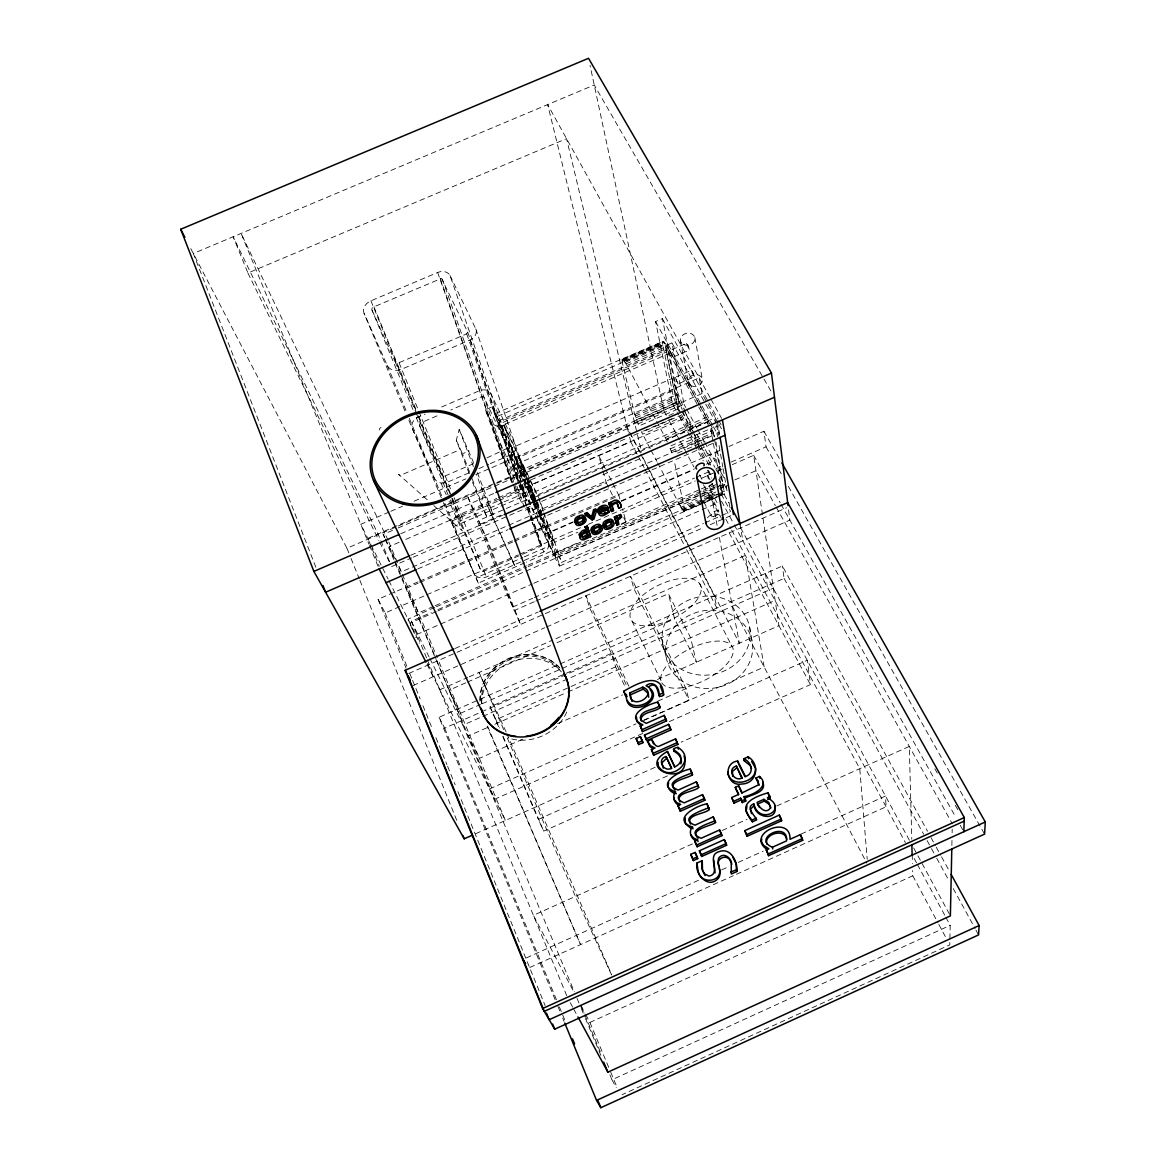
<?xml version="1.0" encoding="UTF-8"?>
<svg xmlns="http://www.w3.org/2000/svg" width="1166" height="1166" viewBox="0 0 1166 1166"><rect width="100%" height="100%" fill="white"/><g stroke="black" fill="none" stroke-linecap="round" stroke-linejoin="round"><path stroke-width="0.75" stroke-dasharray="5 3.75" d="M945.874 917.351L950.188 925.352L949.78 944.868L622.119 1094.699M951.864 845.452L951.981 840.03M952.126 832.815L952.199 829.201M678.612 411.292L673.336 396.28L662.886 345.049L663.075 341.303L667.156 346.142L699.367 404.733M669.765 350.558L672.709 357.262L689.427 350.062L688.348 346.2L686.482 343.358L669.765 350.558L672.709 357.262M559.593 566.035L724.509 493.947L715.997 442.016L543.341 517.15L559.01 563.528L724.698 491.119M675.26 377.347L678.014 383.92L694.382 376.851L693.333 373.12L691.496 370.278L675.114 377.347L678.014 383.92M686.482 343.358L689.427 350.062M691.496 370.278L694.382 376.851M477.36 472.609L493.218 514.352L486.936 517.077L480.96 503.945L483.671 493.495L476.588 474.941M677.694 409.164L638.881 425.984L634.362 413.143L622.323 362.524L622.28 358.88L626.098 363.821L655.788 419.702M469.271 473.76L456.285 440.223L459.215 429.394L473.556 462.596M498.713 422.311L500.753 426.071L669.313 353.4L668.716 352.351A9.299 1.326 66.9 0 0 666.456 351.141L666.602 351.928L499.15 424.103L498.713 422.311L666.675 349.931M450.178 499.864L480.902 570.524A2.419 2.055 -22.2 0 0 483.526 571.325L541.388 546.023L532.06 522.324M502.444 502.531L460.891 520.59A2.376 1.997 -22 0 0 459.725 522.98L459.87 523.417M381.078 427.514L380.612 427.747A2.288 1.851 -22.9 0 0 379.431 429.992M372.056 310.214L395.361 362.145A2.871 2.288 -21.3 0 0 398.437 362.976L466.706 333.84L467.653 332.004L441.52 278.397L373.339 307.066A2.813 2.201 -21.2 0 0 371.881 309.733L413.464 410.767M609.905 1074.804L611.975 1079.774L950.188 925.352M585.755 1014.566L589.909 1022.422L912.789 875.783L912.657 870.55M526.434 957.869L700.183 879.543M721.696 869.851L728.313 866.863M738.238 862.388L763.06 851.209M801.1 834.054L885.49 796.014L886.087 806.77L734.974 874.937M529.845 967.488L733.312 875.695M692.371 843.893L533.401 915.325L573.002 990.371M722.177 830.498L747.012 819.334M776.818 805.939L909.291 746.415L911.797 839.287M667.418 775.9L543.735 831.11L538.313 819.392L655.481 767.141M643.253 720.428L688.96 700.125L686.06 688.61L630.485 576.237L633.91 588.611L688.96 700.125M489.56 788.93L636.009 723.897M644.332 720.209L764.153 666.996L745.307 555.41L554.36 639.376M642.743 733.429L494.719 799.22L436.667 660.35M669.342 721.594L807.397 660.233L810.443 684.588L681.119 742.188M475.728 833.69L651.284 755.481M522.645 739.186L479.372 758.337L468.28 735.979L488.19 727.19M557.596 723.707L622.484 694.965M657.435 679.486L778.917 625.705L753.673 455.308L732.292 464.636M657.988 701.072L686.06 688.61M465.744 682.853L449.129 690.17L460.512 713.271L480.436 704.497M467.406 682.125L550.454 645.6M557.1 642.67L668.395 593.713L690.607 637.758L696.364 662.259L674.589 618.898L668.395 593.713M555.118 999.583L439.057 717.279L782.371 565.991L927.538 831.256M482.083 703.768L674.589 618.898M498.582 726.739L490.055 706.888L611.348 653.383L615.604 666.85L625.661 687.998M439.057 717.279L444.669 728.138L784.077 578.394L782.371 565.991M429.875 658.571L462.917 725.179L481.223 717.105M482.884 716.361L773.35 588.16M490.055 706.888L495.944 719.699L615.604 666.85M494.821 724.261L566.166 692.735M567.813 692.006L775.171 600.403M534.217 601.758L514.293 610.488L478.599 520.546L715.356 417.734L716.274 423.025M535.879 601.029L703.55 527.586M710.181 524.685L731.767 515.226M455.046 648.471L538.196 612.004M408.8 673.467L455.76 652.873M457.101 652.29L543.618 614.336M545.28 613.607L786.584 507.764M413.158 685.535L544.77 627.745M546.431 627.016L789.863 520.123L788.508 509.28M439.786 689.762L467.639 677.519M469.271 676.79L552.699 640.105M417.967 581.907L378.061 599.295L385.13 612.966L425.051 595.549M426.712 594.82L518.2 554.929M519.861 554.2L581.411 527.367M588.058 524.467L694.528 478.045M696.189 477.317L709.496 471.516M716.143 468.615L722.803 465.7M731.111 462.086L766.047 446.84L763.919 431.26L728.983 446.476M543.72 513.04L552.83 540.179L549.944 541.884L553.34 540.397L544.158 513.069M708.316 478.964L707.631 475.393L710.925 473.95M717.498 471.093L722.439 468.936M547.903 532.775L554.725 542.307L577.87 532.206M622.498 512.734L695.242 481.004M701.859 478.118L715.079 472.347M524.715 562.828L478.264 583.102L476.092 577.899L522.762 557.523M524.365 556.823L550.06 545.615L551.882 550.964L526.318 562.129M444.785 503.231L474.023 573.235A9.765 8.351 -22.2 0 0 486.397 576.981L543.691 551.97A8.468 7.244 -19.2 0 0 548.355 542.001M520.925 484.196L553.617 553.398L578.511 542.525M621.653 523.694L699.629 489.647M701.291 488.933L712.907 483.861M433.475 606.422L418.521 612.952L406.54 588.276L418.157 583.204M435.137 605.708L526.464 565.831M528.125 565.102L581.266 541.899M621.114 524.496L626.098 522.324L622.542 509.032M434.729 607.457L408.042 619.117L412.079 628.868M436.405 606.728L526.493 567.39M528.154 566.661L701.655 490.901M703.331 490.172L718.343 483.613M553.617 553.398L555.89 557.581L555.555 556.182L701.043 492.65M702.704 491.921L720.982 484.677A9.139 1.297 66.4 0 1 720.107 485.143M537.22 519.905L555.235 558.062L719.16 486.266M426.596 657.988L411.336 621.216L431.289 612.5M437.935 609.599L524.35 571.85M526.012 571.121L718.62 486.994M720.238 486.295L725.106 484.167M734.842 479.911L755.947 470.685L775.346 505.548M436.273 611.625L410.024 623.096L416.073 637.7M437.92 610.911L501.89 582.956L467.187 495.302L486.878 538.838L520.59 624.437L501.89 582.956M657.624 462.873L680.07 505.694L698.288 497.736M699.935 497.007L714.845 490.492M719.714 485.041L721.433 488.219L728.08 485.318M680.07 505.694L680.944 507.239L697.53 499.995M704.162 497.11L715.764 492.037M680.944 507.239L681.775 508.58L714.947 494.078M681.775 508.58L682.518 509.688L699.119 502.429M700.781 501.701L722.366 492.271L724.509 493.947M682.518 509.688L683.159 510.548L699.789 503.275M700.737 502.765L716.813 495.739M718.081 495.288L724.844 492.227M683.159 510.548L683.713 511.131L717.003 496.57M718.445 495.885L724.873 493.072M683.713 511.131L699.148 504.878M700.708 504.164L724.756 493.655M388.905 580.726L415.883 634.858L532.162 584.006M533.824 583.277L718.212 502.648M512.734 607.02L532.629 598.304M534.29 597.575L703.433 523.519M705.095 522.791L720.02 516.261M721.681 515.532L729.974 511.903M504.091 501.817L518.287 495.973L523.942 507.21M478.264 583.102L453.326 526.755L499.369 506.773M501.016 506.059L525.633 495.375M526.041 477.9L533.022 492.591L706.305 417.37L709.453 423.637M656.633 421.29L665.261 437.6L707.339 419.323M665.261 437.6L666.296 439.713L708.403 421.422M527.659 482.709L534.582 497.284L707.121 422.354L707.762 423.564A9.517 1.399 66.6 0 1 708.287 424.613M480.246 524.19L503.625 514.031M410.709 555.278L502.488 515.401M391.63 566.574L411.598 557.902M413.26 557.173L571.311 488.496M602.924 474.766L642.86 457.407M525.356 510.227L531.987 507.356M670.304 448.837L712.411 430.545L711.464 428.243L669.357 446.534L671.98 453.253L714.044 434.962L712.411 430.545M527.338 483.045L536.068 508.565L533.139 510.052L536.462 508.609L527.717 482.986M671.179 451.096L713.271 432.79M555.555 556.182L539.902 509.921L712.12 435.035L711.916 434.131A9.517 1.399 66.6 0 0 709.817 427.995M717.498 436.638L716.886 433.082L721.127 431.231M602.982 470.933L606.247 482.797L401.352 571.894L397.533 563.994M677.533 453.18L685.608 449.653M687.226 448.954L705.007 441.229M417.792 568.891L507.953 529.67M535.383 499.966L543.983 525.283L541.039 526.77L544.376 525.312L535.748 499.908M535.019 530.807L541.694 527.906L538.779 519.395M419.629 581.178L512.778 540.63M514.439 539.902L720.675 450.091M419.818 582.49L512.763 542.001M514.425 541.286L618.986 495.739L606.058 470.102M544.566 534.232L572.9 521.887M621.201 500.841L694.499 468.892M552.83 540.179L547.685 533.095L544.609 534.305M535.777 503.333L540.397 516.946L551.212 531.856L572.914 522.412M621.303 501.322L693.056 470.058M706.392 464.228L716.405 459.87L700.926 448.735M473.585 463.66L444.654 476.136A2.623 2.172 -21.7 0 1 441.812 475.32L419.527 425.386A2.58 2.099 -21.6 0 1 420.824 422.864L439.378 414.848M486.922 457.903L507.939 447.977L483.701 396.746L481.995 396.542L450.848 409.922M520.896 475.757L511.364 447.977L672.112 378.513L685.477 412.268M469.009 472.857L447.686 482.068A10.611 8.789 -21.7 0 1 434.35 478.235L412.4 428.753A10.436 8.483 -21.6 0 1 418.521 416.903L425.109 414.076M478.847 468.601L488.685 464.345M490.332 463.631L510.008 455.119A9.197 7.623 -19 0 0 515.168 444.567L490.944 393.773A9.037 7.346 -19.2 0 0 479.517 390.697L438.299 408.406M513.623 454.04L506.685 457.043L516.319 484.488M389.123 512.02L360.79 524.277L370.234 543.239M390.785 511.306L402.459 506.263M414.119 501.205L465.802 478.862M475.801 474.533L699.177 377.915L702.019 393.583L707.135 402.838M518.622 457.509L527.134 474.489L518.622 457.509L525.021 476.224M673.336 396.28L512.792 465.759A18 0.889 66.5 0 0 517.864 478.424M634.712 414.528L673.671 397.679M635.193 416.116L674.108 399.268M515.518 469.067L500.68 426.479L504.12 424.992L518.724 467.435L515.416 468.878L518.404 467.581L531.973 499.806M522.689 466.05L527.673 479.517M635.761 417.865L674.648 401.031M672.505 403.8L678.904 401.031L662.375 318.624L655.569 321.554L672.505 403.8L678.495 414.877M636.432 419.76L675.289 402.94M666.602 351.928L676.863 402.693L515.94 472.376L519.001 479.955M702.019 393.583L367.8 538.357L371.182 546.562M637.19 421.771L676.018 404.952M190.787 248.635L346.958 548.268L396.717 526.711M398.378 525.983L495.186 484.05M496.847 483.336L663.95 410.957L590.04 65.413M638.006 423.856L676.834 407.036M384.634 537.759L383.235 534.422L396.542 528.664M398.204 527.936L627.512 428.592L640.047 452.729M677.577 407.153L684.048 404.34L671.951 342.891L665.159 345.806L677.577 407.153L681.017 413.507M518.433 483.263L516.655 478.177L523.636 475.145L538.196 517.689M668.905 415.504L676.994 411.992M400.725 533.766L494.253 493.233M530.865 479.882L595.447 451.883M597.109 451.155L605.387 447.569M607.049 446.855L618.636 441.827M620.297 441.112L625.268 438.955M633.546 435.37L641.825 431.77M643.472 431.056L673.292 418.128M681.483 417.37L680.521 415.431L641.694 432.265L642.641 434.204L681.483 417.37L689.208 431.712M453.166 526.114A9.62 8.089 -22 0 1 458.69 514.906L496.701 498.436M498.348 497.707L514.862 490.551A8.337 7.011 -19.4 0 1 525.472 493.582L450.047 275.57A9.867 7.696 -19 0 0 437.658 272.48L370.934 300.813A11.398 8.891 -21.2 0 0 364.084 313.363L406.089 413.697M682.416 419.162L522.412 488.569A18 0.889 66.5 0 1 520.648 484.75M399.136 542.277L389.138 546.621L435.967 658.673M405.768 539.406L630.762 441.812L628.722 433.548M497.343 501.307L451.067 521.377L476.092 577.899M498.99 500.593L523.723 489.866M511.655 482.403L485.362 409.762L492.241 406.803L525.254 476.267M495.011 413.682L663.075 341.303M621.901 359.507L663.498 341.405M623.14 359.419L664.037 341.813M621.915 360.25L662.58 342.746M623.737 360.119L664.678 342.483M622.061 361.271L662.667 343.781M624.437 361.11L665.436 343.445M662.886 345.049L495.812 417.02A18.743 0.962 66.6 0 1 498.873 420.737L668.103 347.818M625.238 362.349L666.252 344.67M626.098 363.821L667.156 346.142M500.884 426.96L503.989 425.619L527.426 474.853M456.402 451.213L401.075 475.058A2.332 1.909 -23.2 0 1 398.583 474.329L428.403 500.812M469.563 472.099L462.479 453.763L469.111 450.907M450.047 275.57L475.743 328.797A10.071 8.016 -18.9 0 1 469.971 340.006L401.658 369.214A11.616 9.241 -21.3 0 1 387.185 365.322L364.084 313.363M389.531 561.531L378.352 534.669L233.142 236.756L247.935 273.033L566.559 138.652L641.591 452.102M684.15 511.437L684.471 508.697L674.094 460.264M485.362 409.762L491.979 423.783L502.881 429.175L526.274 496.731L515.897 491.454L514.483 488.437M707.82 463.091L710.473 465.045M433.839 505.621L462.304 530.894L449.129 501.263M722.366 492.271L719.816 488.321M770.843 390.945L594.237 85.001L193.323 253.488L316.35 568.527M763.919 431.26L780.054 459.739M766.047 446.84L781.22 473.717M788.347 486.368L984.585 834.113M934.87 768.788L937.537 773.539M955.304 805.269L957.971 810.035M753.673 455.308L780.156 502.735M781.031 504.31L955.843 817.395M960.274 825.353L963.83 831.708M776.221 507.137L952.316 823.779M710.065 397.577L547.656 104.561L627.031 426.945L642.116 455.993M710.954 399.166L721.565 418.317M662.375 318.624L717.804 418.856M718.679 420.445L721.317 425.226M707.981 404.383L718.212 422.908M719.058 424.453L721.608 429.073M671.951 342.891L716.07 422.908M655.569 321.554L701.116 404.398M701.99 405.987L712.499 425.109M713.373 426.698L716.886 433.082M697.895 401.614L666.85 345.078L679.195 406.438L680.915 409.63M698.769 403.188L709.117 422.034M709.977 423.608L712.557 428.316L723.095 487.49L718.781 479.547M700.227 406.307L706.305 417.37M665.159 345.806L708.228 424.366M931.036 837.654L935.409 845.642M936.283 847.245L940.656 855.232M941.53 856.821L948.526 869.617M784.077 578.394L923.632 834.2M927.116 840.599L930.599 846.997M931.474 848.6L935.832 856.587M936.706 858.191L948.92 880.578M953.278 888.565L975.082 928.53M975.957 930.133L978.565 934.928M684.048 404.34L685.783 407.517M686.643 409.106L697.006 428.155M697.866 429.744L703.9 440.865M704.774 442.453L725.485 480.552M678.904 401.031L683.189 408.931M684.048 410.519L693.493 427.907M696.918 434.233L714.933 467.435M715.793 469.009L726.943 489.56M681.775 411.219L692.108 430.283M692.968 431.872L698.988 442.993M699.848 444.581L711.901 466.837M681.571 414.542L709.234 465.7M720.063 486.805L728.706 502.779M690.053 433.286L695.985 444.261M696.831 445.82L704.453 459.943M740.672 527.906L911.01 843.266M913.663 847.915L917.074 854.226M917.933 855.815L950.377 915.893M570.261 1002.702L572.827 1007.439M573.687 1009.027L577.097 1015.338M611.975 1079.774L616.231 1087.616M679.341 416.466L689.602 435.457M690.447 437.046L703.258 460.789M708.389 470.277L711.814 476.617M721.2 494.02L730.601 511.437M707.354 470.117L711.61 478.002M707.631 475.393L715.356 489.735M721.521 501.191L733.458 523.359M734.259 524.817L905.414 842.654M916.534 862.884L912.22 854.882L912.468 863.583M917.409 864.487L945.014 915.747M710.502 490.536L718.212 504.922M725.777 519.03L730.878 528.519M731.723 530.093L859.765 768.671L867.227 859.357M699.542 474.868L702.078 479.59M709.73 494.18L718.883 511.262M663.95 410.957L668.249 418.958M669.095 420.562L679.399 439.801M680.259 441.404L693.989 467.041M703.419 484.677L721.433 518.331M729.158 532.745L810.443 684.588M912.789 875.783L938.003 922.889M938.849 924.449L945.568 937.012M703.783 501.89L711.231 515.882M580.785 1005.15L584.924 1012.992M650.191 448.662L642.641 434.204M651.007 450.236L656.808 461.299M732.365 606.262L866.834 863.19M642.962 457.611L648.821 468.907M649.666 470.525L689.062 546.373M689.893 547.991L739.346 643.224L718.766 534.305M640.877 454.346L646.722 465.613M647.553 467.216L686.832 542.846M687.663 544.449L714.394 595.943L716.857 608.054L685.098 546.723M630.762 441.812L637.452 454.725M638.283 456.343L644.142 467.639M644.973 469.257L684.267 545.105M699.556 583.51L731.738 645.818M605.256 468.499L598.785 455.687L602.516 469.242M606.247 482.797L613.389 497.022M623.723 517.587L626.098 522.324M427.091 664.46L505.388 820.485L437.979 659.431M371.036 544.872L388.103 579.094M411.336 621.216L429.073 656.954M461.838 720.559L394.4 561.123M247.935 273.033L378.863 540.485M379.65 542.117L389.24 561.677M632.001 621.099L662.638 683.932M383.235 534.422L384.722 537.468M385.45 538.998L396.761 562.42M628.853 686.147L585.828 595.826L589.748 607.996L626.987 686.235M504.12 424.992L529.553 478.381M530.326 479.998L539.581 499.427L543.589 511.364M530.559 481.427L537.584 496.191M500.753 426.071L524.583 476.238M500.68 426.479L526.624 481.15M527.411 482.797L536.054 500.957M524.671 483.73L532.979 501.278M534.363 504.208L539.741 515.547M540.397 516.946L560.482 559.316L554.856 542.511M532.643 501.351L536.068 508.565M543.983 525.283L547.685 533.095M519.701 482.797L516.042 475.058L492.241 406.803M520.43 484.342L536.447 518.258M500.097 443.065L516.655 478.177M520.415 486.12L523.417 492.489M666.296 439.713L667.331 441.929M534.582 497.284L535.165 498.538M611.582 974.893L575.421 896.435L507.137 737.655M483.671 493.495L493.218 514.352M456.285 440.223L462.479 453.763M506.102 731.957L479.095 672.476L504.266 730.965M506.86 733.603L611.684 974.791M441.069 483.161L446.199 494.69M495.944 719.699L499.5 728.007M503.071 736.329L543.735 831.11M502.838 736.664L538.313 819.392M487.563 726.112L580.537 944.62L487.184 726.403M537.162 503.012L539.902 509.921M532.294 499.66L515.124 458.865L674.429 389.954L682.212 409.601M511.364 447.977L523.811 477.535M524.496 479.168L539.013 513.652M387.185 365.322L406.599 411.817M409.368 418.463L442.001 496.57M408.887 420.387L442.614 500.928M443.328 502.604L453.326 526.755M388.132 540.339L241.085 233.404L368.952 544.143M388.832 542.015L437.279 657.755M589.909 1022.422L610.051 1070.563M610.736 1072.224L616.989 1087.164M581.484 1006.797L601.583 1054.895M385.334 539.421L393.7 559.447M462.917 725.179L574.27 991.741M577.068 998.446L580.566 1006.812M581.266 1008.488L584.764 1016.869M585.463 1018.545L600.869 1055.405M427.295 659.665L567.696 997.965M415.883 634.858L419.352 643.238M427.689 663.323L433.242 676.717M416.233 417.472L449.478 498.188M371.852 548.209L379.3 566.268M369.505 545.484L378.498 567.317M444.669 728.138L556.634 1000.209M559.389 1006.928L565.612 1022.043M373.922 306.775L415.854 409.179M418.609 415.883L451.723 496.76M452.408 498.436L461.386 520.357M370.934 300.813L415.766 410.17M418.521 416.903L451.213 496.643M451.883 498.305L458.69 514.906M395.114 361.693L415.606 411.627M416.291 413.289L449.129 493.262M451.869 499.937L480.669 570.116M557.887 1006.302L559.957 1011.345M562.726 1018.064L564.096 1021.431M399.064 362.743L418.142 409.645M418.827 411.336L451.344 490.959M454.07 497.634L486.397 576.981M385.13 612.966L407.094 666.879M409.849 673.627L411.904 678.685M412.589 680.361L420.139 698.9M422.894 705.649L432.499 729.231M435.938 737.655L446.928 764.619M447.613 766.31L455.163 784.835M457.903 791.583L545.12 1005.588M378.061 599.295L406.118 668.235M346.958 548.268L350.354 556.707M351.039 558.397L359.215 578.671M359.9 580.362L458.063 823.619M686.147 413.959L693.493 432.528M694.164 434.218L699.513 447.715M682.853 411.234L690.636 430.866M472.143 478.76L486.936 517.077M472.522 482.141L480.96 503.945M459.215 429.394L473.367 466.517M437.658 272.48L511.874 482.083M442.308 279.097L518.957 496.614M491.979 423.783L512.909 483.001M513.506 484.692L515.897 491.454M440.267 278.587L513.579 485.814M514.191 487.534L517.223 496.118M516.932 486.207L524.161 506.802M466.706 333.84L518.826 483.322M519.424 485.027L526.551 505.476M527.149 507.181L531.9 520.808M532.483 522.514L540.805 546.373M519.03 484.969L531.463 520.619M467.653 332.004L526.347 500.914M528.65 507.531L541.709 545.178M469.971 340.006L519.468 482.316M520.065 484.007L525.968 501.001M528.329 507.793L543.691 551.97M503.989 425.619L523.097 481.558M523.694 483.278L530.807 503.916M518.972 457.364L525.385 476.151M528.285 477.885L535.179 498.217M536.564 502.546L541.257 516.305M541.724 517.791L549.944 541.884M527.936 478.016L534.815 498.276M528.256 481.208L535.194 501.628M475.743 328.797L533.562 498.465M533.97 499.777L538.809 513.842M539.158 514.978L548.705 542.89M539.158 499.471L543.137 511.349M551.212 531.856L554.725 542.307M714.044 434.962L714.7 437.002M618.986 495.739L619.875 499.063M662.55 643.238L666.136 656.852M627.512 428.592L628.328 431.901M676.863 402.693L677.067 403.553A8.92 1.239 66.7 0 0 680.011 411.423M680.419 340.793L688.275 382.098M709.657 486.105L717.221 526.143M694.878 337.63L702.296 379.067M713.067 441.623L710.823 429.073L717.804 426.042L719.305 434.758M713.388 443.415L721.433 488.219M749.621 627.162A44.279 39.352 -11.4 0 1 690.913 673.35A44.279 39.352 -11.4 0 1 677.956 606.437A44.279 39.352 -11.4 0 1 749.621 627.162L752.055 641.038A43.696 38.988 -11.3 0 1 694.149 686.716A43.696 38.988 -11.3 0 1 681.323 620.399A43.696 38.988 -11.3 0 1 752.055 641.038M716.58 424.788L718.431 435.37M719.058 445.543L722.803 466.91M723.124 468.688L727.176 491.848M729.042 502.531L730.295 509.659M717.279 421.218L719.451 433.781M739.929 523.549L742.844 540.762M765.421 573.468L767.301 585.798M707.412 517.719A8.934 7.681 -10.6 0 1 719.743 515.11M702.748 496.133A4.46 2.245 -28 0 1 708.199 493.597A4.46 2.245 -28 0 1 709.511 496.337A4.46 2.245 -28 0 1 704.293 499.34M712.659 483.919A4.606 2.332 -28.2 0 1 708.199 486.411A4.606 2.332 -28.2 0 1 705.197 485.362M481.777 703.768A43.871 39.017 -23.8 0 1 510.14 659.65A43.871 39.017 -23.8 0 1 560.861 671.499M480.173 700.504A45.241 40.227 -23.8 0 1 509.688 658.542A45.241 40.227 -23.8 0 1 559.767 668.031M566.778 711.989A45.051 40.11 -23.8 0 1 508.026 737.976M481.733 703.346A45.051 40.11 -23.8 0 1 511.641 661.807A45.051 40.11 -23.8 0 1 561.342 671.864M480.042 701.334A45.226 40.212 -23.8 0 1 509.09 658.265A45.226 40.212 -23.8 0 1 559.899 667.958M533.022 492.591A19.181 1.006 66.5 0 1 535.952 498.99M536.972 501.293A19.181 1.006 66.5 0 1 542.263 514.133M559.01 563.528A18.423 0.933 66.4 0 1 555.235 558.062M513.127 561.735L487.446 505.607L515.124 567.011L513.127 561.735M683.48 344.48A7.404 6.005 -11.5 0 0 694.98 339.204A7.404 6.005 -11.5 0 0 684.486 333.972A7.404 6.005 -11.5 0 0 683.48 344.48M691.263 385.742A7.171 5.903 -11.3 0 0 702.398 380.612A7.171 5.903 -11.3 0 0 692.21 375.437A7.171 5.903 -11.3 0 0 691.263 385.742M713.373 516.407A4.489 2.215 -28 0 0 719.13 511.787A4.489 2.215 -28 0 0 712.659 512.501A4.489 2.215 -28 0 0 713.373 516.407M679.851 687.969A39.6 17.403 -26.5 0 0 733.268 650.132A39.6 17.403 -26.5 0 0 677.883 655.831A39.6 17.403 -26.5 0 0 679.851 687.969M649.2 625.719A38.799 18.233 -26.6 0 0 701.189 587.999A38.799 18.233 -26.6 0 0 646.358 592.459A38.799 18.233 -26.6 0 0 649.2 625.719"/><path stroke-width="1.5" d="M951.791 849.067L950.377 915.893L607.865 1072.166L577.957 1016.912M755.597 768.671C756.209 782.371 731.884 788.216 727.992 773.889M963.83 831.708L964.311 817.555L787.677 502.619L539.873 611.275M728.05 773.787L728.138 771.907M951.15 874.398L979.134 925.542L978.565 934.928L600.854 1107.7L596.569 1100.398L564.796 1023.107M781.847 462.902L985.299 821.972L984.585 834.113L554.725 1029.184L542.598 1008.532L405.156 670.333L453.836 648.996M658.09 762.287L658.28 766.077M613.258 522.703L612.908 520.386L611.071 519.22A5.101 2.609 -26.4 0 0 608.142 519.555L605.868 520.546A5.145 2.638 -26.4 0 0 603.405 522.572L602.676 525.706L604.79 527.571M636.461 717.119L637.044 721.681L641.285 725.777M761.456 840.905L761.792 838.966M648.675 697.239L648.325 693.566L643.341 689.106L642.758 687.153L629.713 692.939L631.972 701.407M731.694 864.618C731.913 857.943 723.212 851.501 718.62 858.22C716.565 864.691 722.745 871.891 718.562 878.027C708.957 889.716 694.63 874.689 696.947 863.044L702.253 860.668L702.486 870.419M702.923 871.396L704.541 873.873L708.928 876.074C722.045 873.844 705.911 855.742 718.635 851.807C730.382 846.778 738.02 861.63 736.854 871.512L731.301 874.019L731.271 862.927M591.832 516.232L593.581 509.746L595.68 508.828L596.555 510.591L593.96 519.118L592.168 519.905L585.726 515.299L584.866 513.536L587.037 512.588L592.692 517.995L594.456 511.51L593.581 509.746M680.886 763.832C683.057 758.512 678.306 753.469 673.963 751.181M685.2 817.964L685.375 823.706L690.316 827.933M584.982 519.54L584.851 516.378L582.942 515.197A5.16 2.682 -26 0 0 579.954 515.532L577.651 516.538A5.218 2.711 -26 0 0 575.173 518.593L574.488 521.785L576.704 523.68M668.657 783.086C666.296 788.201 671.47 793.04 676.295 793.725M601.248 528.606L601.16 525.516L599.295 524.35A5.101 2.609 -26.2 0 0 596.351 524.7L594.077 525.691A5.145 2.638 -26.1 0 0 591.628 527.702L590.783 530.034L591.687 532.075M746.896 805.925L746.284 811.099L750.204 819.028L752.464 821.782L756.69 819.887C754.883 815.296 744.928 807.193 753.761 803.87C759.197 826.009 789.309 809.262 767.359 797.763L769.983 796.597L768.059 792.778C753.09 797.209 736.3 804.555 752.085 820.019L752.464 821.782M599.251 509.323L599.776 508.449M690.578 824.07C685.01 814.466 705.765 813.941 709.322 809.481L706.99 803.855C697.224 805.167 670.45 819.392 692.487 827.088C688.275 831.037 690.855 838.689 695.84 840.73M617.47 518.826L616.61 517.077C620.749 511.276 623.839 518.272 617.732 519.73L618.986 524.306L617.003 525.166L614.351 516.99L616.348 516.115L617.47 518.826L619.918 516.727A4.241 2.172 -26.6 0 1 621.493 516.028M620.837 507.399C622.017 500.374 614.671 500.593 611.873 504.747L610.984 502.983C615.036 497.445 621.449 500.316 620.837 507.399L618.84 508.274L616.945 502.765M586.644 531.769L587.387 534.232L583.845 536.535A2.376 1.21 -25.9 0 1 582.228 536.608L581.018 535.179M588.232 535.981L584.691 538.284A2.376 1.21 -25.9 0 1 583.073 538.357L581.878 536.928L582.577 534.276L587.125 532.294L588.232 535.981L587.387 534.232M607.792 509.163C611.261 516.684 587.387 514.06 608.565 509.192C598.041 499.675 593.1 524.977 609.118 512.063L607.909 509.105L600.971 512.34M583 521.712L583.831 521.042M585.419 536.972L586.25 536.418M736.329 766.062C726.462 768.919 734.216 782.503 742.246 777.941L736.329 766.062L741.897 778.29M736.737 767.913L732.481 771.382L732.714 776.469M666.077 756.486C656.341 759.197 663.643 772.752 671.689 768.234L666.077 756.486L671.514 768.598M666.617 758.337L661.924 762.87L663.279 768.132M578.336 517.296L579.079 516.932M607.253 520.94L606.524 521.289A2.944 1.501 -26.4 0 0 605.912 521.683M604.323 512.646L605.518 512.078M596.569 1100.398L979.134 925.542M542.598 1008.532L964.311 817.555M964.195 821.126L544.26 1011.359L407.867 675.872M985.299 821.972L549.157 1019.711L546.46 1013.065M701.728 856.456L701.247 854.751L726.17 843.543L724.275 839.607L699.381 850.816L701.728 856.456L726.607 845.263L726.17 843.543M693.347 860.566L692.837 858.876L697.195 856.908L695.082 852.419L690.724 854.372L693.347 860.566L697.691 858.613L697.195 856.908M747.071 836.284L746.677 834.55L781.278 818.984L779.311 815.092L744.753 830.629L747.071 836.284L781.599 820.747L781.278 818.984M767.17 849.577C744.491 834.098 791.058 813.635 789.994 839.316L800.444 834.608L802.718 840.292L768.569 855.684L766.266 850.014L768.89 848.833L763.264 845.058L761.296 841.138M772.417 847.23L786.569 840.861C788.449 820.354 751.37 838.456 772.417 847.23L772.752 848.965M768.569 855.684L768.234 853.978L802.441 838.543M736.11 864.458L736.446 869.836L730.732 872.051M704.395 798.477L704.862 800.27L680.317 811.274L679.793 809.495L704.395 798.477L702.544 794.658L684.209 802.878C666.719 795.649 692.91 788.099 698.186 785.636L696.35 781.847L678.175 790.067C660.612 782.94 686.701 775.303 692.021 772.883L690.199 769.123C680.769 770.391 653.951 784.383 675.77 791.933C671.572 795.795 674.137 803.389 679.064 805.371M738.442 794.76L735.265 787.327L738.69 785.797L742.174 792.822L758.366 784.907L758.294 781.016L755.86 778.101L759.562 776.439C771.003 786.613 752.391 795.27 744.068 796.64L745.744 801.027L742.305 802.572L740.629 798.185L733.56 801.363L733.968 803.155L741.037 799.978M708.855 807.703C703.317 810.166 677.155 817.934 694.921 825.193L713.271 816.856L715.603 822.482C711.93 825.922 688.45 829.157 698.113 838.281M733.968 803.155L731.665 797.529L738.734 794.352L735.265 787.327M744.462 798.448C749.84 794.848 767.49 792.749 762.739 782.153M742.305 802.572L741.911 800.78L745.351 799.235L744.068 796.64M715.152 820.733C709.671 823.24 683.393 830.935 701.072 838.281L719.611 829.959L721.943 835.599L697.137 846.749L694.776 841.109L697.545 839.87L698.026 841.604M763.919 799.322L757.069 802.383C758.804 807.542 766.281 814.874 770.449 807.79L768.817 802.412L763.919 799.322L764.269 801.115L769.152 804.219L770.915 807.849M753.761 803.87L754.14 805.662L750.379 809.248L751.531 813.635M764.269 801.115L757.434 804.176L759.532 807.484M767.709 799.57L770.332 798.389L769.983 796.597M752.085 820.019L756.311 818.109M697.137 846.749L696.641 845.029L721.492 833.865M692.021 772.883L692.517 774.72C689.004 778.174 665.932 781.074 675.143 790.096M743.66 758.833C751.472 761.383 754.941 773.656 745.409 776.527L737.641 761.004C722.089 763.118 727.045 787.006 741.693 784.018C756.982 783.887 760.465 764.051 748.135 756.836L743.66 758.833C744.345 763.162 751.093 763.672 751.516 768.744M698.186 785.636L698.667 787.444C695.155 791.86 674.458 792.399 680.07 801.917M680.317 811.274L677.971 805.662L680.711 804.438L676.761 802.587L674.342 799.745M659.562 705.721C654.724 710.327 641.169 709.613 640.28 717.746A7.535 6.836 -16.4 0 0 642.889 721.462L646.314 723.343L664.226 715.385L666.529 720.923L642.553 731.592L640.236 726.054L642.903 724.858C623.227 715.982 648.69 703.725 657.813 702.121L660.102 707.645C655.277 712.237 641.737 711.537 640.863 719.655A7.521 6.836 -16.4 0 0 641.329 720.923M642.553 731.592L641.956 729.697L665.99 719.028M636.155 738.486L640.353 736.606L642.335 740.789L642.918 742.669L638.72 744.535L636.155 738.486L638.72 744.535M644.506 735.076L668.57 724.378L670.348 728.021L670.873 729.916L646.824 740.614L644.506 735.076L646.824 740.614M646.255 738.748L670.348 728.021M638.123 742.669L642.335 740.789M647.771 741.62C653.601 735.717 652.683 746.488 658.411 746.488L675.566 738.85L677.869 744.404L653.718 755.174L651.4 749.607L655 748.004L650.541 745.715L647.771 741.62L649.797 746.371L652.989 748.732M653.718 755.174L653.164 753.309L677.359 742.538M788.056 505.665L771.455 373.062L588.524 58.3L180.701 229.265L313.887 571.413L464.199 838.82L472.434 835.162M658.469 766.251C669.444 784.295 698.463 759.94 677.883 747.348C667.55 749.272 681.104 751.953 680.667 757.288C682.008 761.529 678.597 765.406 674.822 766.834L667.477 751.487C633.488 769.72 692.691 789.032 684.078 755.83M627.06 696.321L625.938 696.554L623.737 691.263C636.053 683.99 662.273 669.619 663.643 694.892C655.7 702.005 660.612 678.874 648.704 686.73M630.456 697.793L630.31 694.878L643.341 689.106M659.475 696.743L658.921 694.805L663.104 692.954M611.873 504.747L610.78 502.24L608.769 503.129L611.48 511.48L613.491 510.606L612.121 505.68L613.52 504.426A3.76 1.938 -26.6 0 1 615.706 503.26L617.514 503.697L618.84 508.274M585.143 526.857L587.139 525.983L590.696 536.651L584.297 539.596A4.139 2.113 -25.9 0 1 581.805 539.771C578.161 538.648 579.968 533.751 582.811 532.731A5.874 3.002 -25.9 0 1 586.848 531.404L585.143 526.857L586.848 531.404M586.002 528.606L587.999 527.746M619.744 515.882L620.939 515.43L620.618 514.279M617.003 525.166L615.225 518.724L617.208 517.864M616.129 523.432L618.111 522.572L617.28 519.526M409.164 555.949L325.606 592.241L322.953 585.478M504.149 514.687L774.486 397.256M386.063 582.694L416.116 569.62M509.629 528.941L725.019 435.253M585.726 515.299L587.912 514.352L592.692 517.995M594.456 511.51L596.555 510.591M611.48 511.48L609.643 504.878L611.669 504.004M599.164 510.198L603.915 508.128M606.364 509.192L600.038 511.961L602.895 508.653L605.314 508.172L606.364 509.192L605.489 507.443M313.887 571.413L399.064 534.494M495.914 492.504L771.455 373.062M596.015 532.352L597.196 531.9M583.554 531.332L584.851 530.851M623.737 691.263L625.34 694.615L626.463 694.382C623.883 721.681 671.193 699.76 646.066 685.695C653.164 679.924 659.796 687.561 658.921 694.805M592.299 532.454L593.071 532.687M697.545 839.87L693.551 837.975L691.074 835.06M642.758 687.153C657.741 692.823 636.723 708.797 630.617 698.245M598.828 513.506C592.751 508.434 608.054 500.331 608.565 509.192M584.866 513.536L590.011 517.223M580.304 537.788L578.934 534.465L581.951 530.982A5.874 3.002 -25.9 0 1 585.988 529.641M650.06 689.558C659.767 701.145 633.036 712.601 627.279 700.416M751.589 761.471L755.466 768.015M705.022 875.549L702.005 868.743L702.253 860.668M730.776 862.024C728.254 852.987 714.423 858.118 719.16 866.688M754.14 805.662C755.816 819.028 779.019 820.995 774.749 805.517M660.364 686.06L663.643 694.892M732.991 857.462L735.804 863.248M523.126 959.37L525.662 963.801M576.572 520.881C578.161 524.787 585.521 520.415 582.548 517.004M731.301 507.574L739.929 523.549M598.887 526.128C602.152 530.005 592.634 534.305 592.853 528.766M405.156 670.333L407.182 674.181M407.925 675.61L410.17 679.865M180.701 229.265L184.898 237.339M802.718 840.292L800.444 834.608M769.05 795.853L770.332 798.389M781.599 820.747L779.311 815.092M620.822 515.474L621.799 517.165M379.169 568.979L425.867 662.04M613.491 510.606L611.698 505.578M608.769 503.129L609.643 504.878M738.821 764.415L745.016 776.818M614.351 516.99L615.225 518.724M741.868 793.215L738.69 785.797M740.629 798.185L741.911 800.78M766.266 850.014L768.234 853.978M731.665 797.529L733.56 801.363M591.293 518.156L592.168 519.905M744.753 830.629L746.677 834.55M587.037 512.588L587.912 514.352M590.696 536.651L587.139 525.983M660.102 707.645L657.813 702.121M665.349 718.504L666.529 720.923M670.873 729.916L668.57 724.378M677.869 744.404L675.566 738.85M692.517 774.72L690.199 769.123M698.667 787.444L696.35 781.847M704.862 800.27L702.544 794.658M709.322 809.481L706.99 803.855M714.35 819.917L715.603 822.482M721.943 835.599L719.611 829.959M726.607 845.263L724.275 839.607M674.618 767.126L667.477 751.487M640.236 726.054L641.956 729.697M651.4 749.607L653.164 753.309M677.971 805.662L679.793 809.495M694.776 841.109L696.641 845.029M699.381 850.816L701.247 854.751M642.918 742.669L640.353 736.606M697.691 858.613L695.082 852.419M690.724 854.372L692.837 858.876M373.441 480.232L483.249 714.175M653.412 743.864L652.013 739.74M603.667 1062.109L607.865 1072.166M572.521 1038.848L574.605 1043.876M598.1 1100.981L600.854 1107.7M552.669 1024.127L554.725 1029.184M698.143 870.754C699.673 884.63 722.949 882.764 719.364 868.393M462.829 835.454L464.199 838.82M476.209 434.699L565.612 676.761M786.642 839.447C785.068 827.612 763.599 834.127 766.849 844.024M625.34 694.615L625.938 696.554M629.713 692.939L630.31 694.878M759.314 785.097L755.86 778.101M696.947 863.044L697.909 869.807M692.487 827.088L692.983 828.837M664.226 715.385L664.766 717.294M673.438 749.33L674.079 751.4M608.783 510.868L609.118 512.063M610.78 502.24L610.984 502.983M677.883 747.348L678.408 749.213M616.348 516.115L616.61 517.077M713.271 816.856L713.738 818.619M736.446 869.836L736.854 871.512M737.641 761.004L738.049 762.856M745.351 799.235L745.744 801.027M743.777 759.051L744.156 760.902M748.135 756.836L748.514 758.687M696.845 477.375L706.013 523.563M759.562 776.439L759.926 778.276M768.059 792.778L768.409 794.585M715.02 473.483L723.488 519.847M720.078 437.367L733.429 514.498M722.424 419.862L740.133 524.773M604.615 523.636C604.294 528.606 612.339 525.735 611.159 522.004M715.093 872.868L713.65 860.114M911.856 844.84L912.133 855.144M674.167 797.529L674.225 799.526M577.228 518.141A2.988 1.545 -26 0 1 577.724 517.704M593.261 527.717A2.944 1.516 -26.1 0 1 594.15 526.828M607.996 520.648A2.93 1.501 -26.4 0 1 609.264 520.444M722.76 517.981A8.934 7.681 -10.6 0 1 716.405 529.218A8.934 7.681 -10.6 0 1 705.882 521.552M696.685 468.951A4.577 2.361 -28.2 0 1 697.02 465.511A4.577 2.361 -28.2 0 1 702.384 463.179A4.577 2.361 -28.2 0 1 703.885 465.802M563.965 673.686A45.241 40.227 -23.8 0 1 540.47 732.889A45.241 40.227 -23.8 0 1 481.471 709.22M558.849 717.279A43.871 39.017 -23.8 0 1 550.804 725.325M563.994 673.656A45.226 40.212 -23.8 0 1 565.335 708.185M564.65 709.642A45.226 40.212 -23.8 0 1 525.983 736.227M515.955 736.3A45.226 40.212 -23.8 0 1 506.35 734.288M504.849 733.749A45.226 40.212 -23.8 0 1 481.15 708.287M575.261 521.931C575.217 530.778 592.168 520.867 583.816 516.961A5.174 2.682 -26 0 0 580.814 517.296L578.511 518.302A5.218 2.711 -26 0 0 576.033 520.357L575.261 521.931M591.701 530.996C591.614 539.654 608.288 529.932 600.155 526.099A5.101 2.609 -26.2 0 0 597.211 526.449L594.937 527.44A5.16 2.638 -26.1 0 0 592.488 529.451L591.701 530.996M603.478 525.866C603.318 534.538 620.006 524.817 611.931 520.969A5.101 2.609 -26.4 0 0 609.002 521.304L606.728 522.295A5.16 2.638 -26.4 0 0 604.265 524.306L603.478 525.866M577.432 520.896C576.193 527.95 588.436 521.727 582.534 518.272A2.959 1.53 -26 0 0 580.683 518.418L579.196 519.059A2.988 1.545 -26 0 0 577.695 520.386L577.432 520.896M593.844 529.976C592.576 536.885 604.629 530.778 598.901 527.382A2.93 1.501 -26.1 0 0 597.079 527.542L595.607 528.169A2.944 1.501 -26.1 0 0 594.121 529.466L593.844 529.976M605.62 524.831C604.294 531.769 616.348 525.677 610.663 522.251A2.93 1.501 -26.4 0 0 608.856 522.397L607.399 523.038A2.944 1.501 -26.4 0 0 605.897 524.336L605.62 524.831M700.737 482.258A9.299 7.871 -11 0 0 715.166 475.539A9.299 7.871 -11 0 0 701.932 468.543A9.299 7.871 -11 0 0 700.737 482.258M403.203 504.062A56.216 46.203 -22.1 0 0 479.678 446.272A56.216 46.203 -22.1 0 0 392.461 423.928A56.216 46.203 -22.1 0 0 403.203 504.062M403.83 502.619A54.525 44.804 -22.1 0 0 478.016 446.607A54.525 44.804 -22.1 0 0 393.452 424.905A54.525 44.804 -22.1 0 0 403.83 502.619"/></g></svg>
